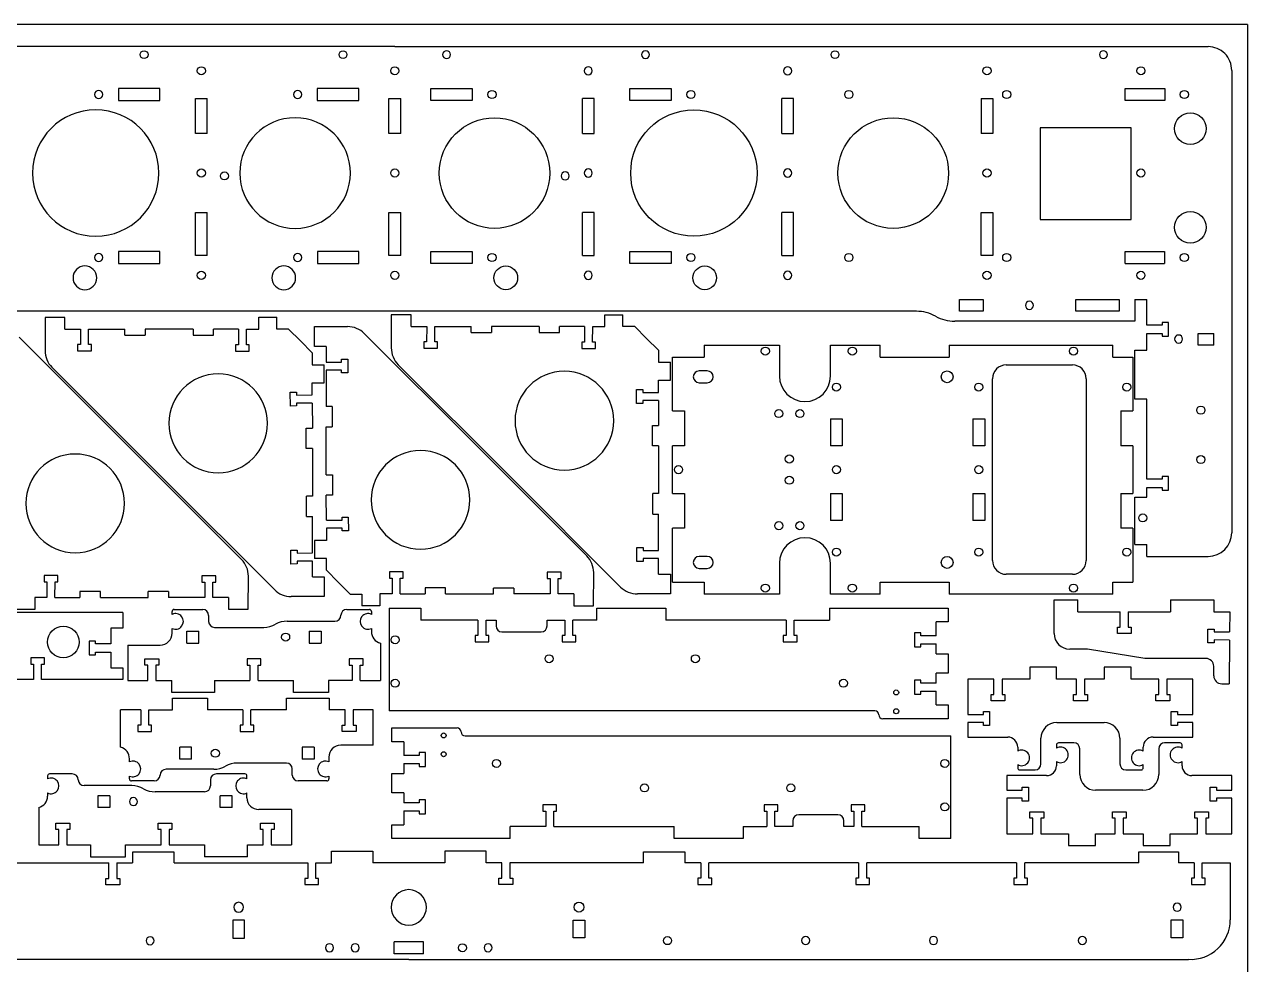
# Model space of a CAD drawing. Header units: millimetres. Extents: x -2 to 1014, y -223 to 1352.
# Drawn here: x 394 to 1014, y 63 to 539 of the extents above; entities that cross this region are included whole.
import ezdxf

# ---------------------------------------------------------------- set-up
doc = ezdxf.new("R2010")
doc.units = ezdxf.units.MM
doc.layers.get('0').update_dxf_attribs({"lineweight": 0})

msp = doc.modelspace()

# ---------------------------------------------------------------- linework, layer by layer
at = {"color": 7, "lineweight": -3}
for p, q in [((1013.76, 539.28), (-2.24, 539.28)), ((1013.76, 539.28), (1013.76, -223.22)), ((581.75, 528.05), (169.76, 528.05)), ((581.75, 528.05), (993.74, 528.05)), ((1005.74, 516.05), (1005.74, 281.93)), ((441.72, 506.82), (441.72, 500.82)), ((462.74, 506.82), (441.72, 506.82)), ((462.74, 500.82), (462.74, 506.82)), ((542.5, 506.82), (542.5, 500.82)), ((563.52, 506.82), (542.5, 506.82)), ((563.52, 500.82), (563.52, 506.82)), ((599.98, 500.82), (599.98, 506.82)), ((599.98, 506.82), (621, 506.82)), ((621, 506.82), (621, 500.82)), ((700.76, 500.82), (700.76, 506.82)), ((700.76, 506.82), (721.78, 506.82)), ((721.78, 506.82), (721.78, 500.82)), ((951.78, 500.82), (951.78, 506.82)), ((951.78, 506.82), (971.78, 506.82)), ((971.78, 506.82), (971.78, 500.82)), ((441.72, 500.82), (462.74, 500.82)), ((480.74, 501.77), (486.74, 501.77)), ((480.74, 484.1), (480.74, 501.77)), ((486.74, 484.1), (486.74, 501.77)), ((542.5, 500.82), (563.52, 500.82)), ((578.75, 484.1), (578.75, 501.77)), ((578.75, 501.77), (584.75, 501.77)), ((584.75, 484.1), (584.75, 501.77)), ((621, 500.82), (599.98, 500.82)), ((676.76, 484.1), (676.76, 501.77)), ((682.76, 501.77), (676.76, 501.77)), ((682.76, 484.1), (682.76, 501.77)), ((721.78, 500.82), (700.76, 500.82)), ((783.76, 501.77), (777.76, 501.77)), ((777.76, 484.1), (777.76, 501.77)), ((783.76, 484.1), (783.76, 501.77)), ((878.76, 501.77), (884.76, 501.77)), ((878.76, 501.77), (878.76, 484.1)), ((884.76, 501.77), (884.76, 484.1)), ((971.78, 500.82), (951.78, 500.82)), ((486.74, 484.1), (480.74, 484.1)), ((584.75, 484.1), (578.75, 484.1)), ((676.76, 484.1), (682.76, 484.1)), ((777.76, 484.1), (783.76, 484.1)), ((884.76, 484.1), (878.76, 484.1)), ((908.74, 486.86), (908.74, 440.56)), ((954.74, 486.86), (908.74, 486.86)), ((954.74, 440.56), (954.74, 486.86)), ((480.74, 422.33), (480.74, 444)), ((480.74, 444), (486.74, 444)), ((486.74, 422.33), (486.74, 444)), ((578.75, 422.33), (578.75, 444)), ((578.75, 444), (584.75, 444)), ((584.75, 422.33), (584.75, 444)), ((676.76, 422.33), (676.76, 444)), ((682.76, 444), (676.76, 444)), ((682.76, 422.33), (682.76, 444)), ((777.76, 422.33), (777.76, 444)), ((783.76, 444), (777.76, 444)), ((783.76, 422.33), (783.76, 444)), ((878.76, 422.33), (878.76, 444)), ((878.76, 444), (884.76, 444)), ((884.76, 444), (884.76, 422.33)), ((908.74, 440.56), (954.74, 440.56)), ((441.79, 424.28), (441.79, 418.28)), ((462.74, 424.28), (441.79, 424.28)), ((462.74, 418.28), (462.74, 424.28)), ((486.74, 422.33), (480.74, 422.33)), ((542.57, 424.28), (542.57, 418.28)), ((563.52, 424.28), (542.57, 424.28)), ((563.52, 418.28), (563.52, 424.28)), ((584.75, 422.33), (578.75, 422.33)), ((599.98, 418.28), (599.98, 424.28)), ((599.98, 424.28), (620.93, 424.28)), ((620.93, 424.28), (620.93, 418.28)), ((676.76, 422.33), (682.76, 422.33)), ((700.76, 418.28), (700.76, 424.28)), ((700.76, 424.28), (721.71, 424.28)), ((721.71, 424.28), (721.71, 418.28)), ((777.76, 422.33), (783.76, 422.33)), ((884.76, 422.33), (878.76, 422.33)), ((951.71, 418.28), (951.71, 424.28)), ((951.71, 424.28), (971.71, 424.28)), ((971.71, 424.28), (971.71, 418.28)), ((441.79, 418.28), (462.74, 418.28)), ((542.57, 418.28), (563.52, 418.28)), ((620.93, 418.28), (599.98, 418.28)), ((721.71, 418.28), (700.76, 418.28)), ((951.71, 418.28), (971.71, 418.28)), ((867.76, 394.05), (867.76, 400.05)), ((867.76, 400.05), (879.76, 400.05)), ((879.76, 400.05), (879.76, 394.05)), ((926.79, 394.05), (926.79, 400.05)), ((926.79, 400.05), (948.79, 400.05)), ((948.79, 400.05), (948.79, 394.05)), ((956.74, 400.05), (956.74, 389.05)), ((956.74, 400.05), (962.74, 400.05)), ((962.74, 386.98), (962.74, 400.05)), ((846.02, 394.05), (317.48, 394.05)), ((404.58, 390.97), (404.55, 374.2)), ((414.58, 390.97), (404.58, 390.97)), ((414.58, 384.97), (414.58, 390.97)), ((512.8, 391), (521.95, 391)), ((512.8, 385), (512.8, 391)), ((521.95, 385), (521.95, 391)), ((579.97, 392.29), (579.94, 375.52)), ((589.97, 392.29), (579.97, 392.29)), ((589.97, 386.29), (589.97, 392.29)), ((688.19, 392.32), (697.34, 392.33)), ((688.19, 386.32), (688.19, 392.32)), ((697.34, 386.33), (697.34, 392.33)), ((879.76, 394.05), (867.76, 394.05)), ((948.79, 394.05), (926.79, 394.05)), ((414.58, 384.97), (422.52, 384.97)), ((422.52, 384.97), (422.5, 377.21)), ((426.59, 377.21), (426.61, 384.97)), ((426.61, 384.97), (445.03, 384.98)), ((445.03, 381.98), (445.03, 384.98)), ((479.53, 384.99), (455.35, 384.98)), ((455.35, 384.98), (455.35, 381.98)), ((479.53, 384.99), (479.53, 381.92)), ((502.52, 385), (489.85, 384.99)), ((489.85, 381.92), (489.85, 384.99)), ((502.52, 385), (502.5, 377.05)), ((506.59, 377.05), (506.61, 385)), ((506.61, 385), (512.8, 385)), ((527.95, 385), (521.95, 385)), ((527.95, 385), (533.95, 379.01)), ((541.01, 386.27), (557.78, 386.31)), ((541.02, 376.27), (541.01, 386.27)), ((589.97, 386.29), (597.91, 386.3)), ((597.91, 386.3), (597.89, 378.53)), ((601.98, 378.54), (602, 386.3)), ((602, 386.3), (620.42, 386.3)), ((620.42, 383.3), (620.42, 386.3)), ((654.92, 386.31), (630.74, 386.31)), ((630.74, 386.31), (630.74, 383.31)), ((654.92, 386.31), (654.92, 383.24)), ((677.91, 386.32), (665.24, 386.32)), ((665.24, 383.25), (665.24, 386.32)), ((677.91, 386.32), (677.89, 378.37)), ((681.98, 378.38), (682, 386.32)), ((682, 386.32), (688.19, 386.32)), ((703.34, 386.33), (697.34, 386.33)), ((703.34, 386.33), (709.34, 380.33)), ((956.74, 389.05), (865.39, 389.05)), ((970.54, 386.98), (962.74, 386.98)), ((970.54, 388.43), (970.54, 386.98)), ((973.74, 388.43), (970.54, 388.43)), ((973.74, 381.43), (973.74, 388.43)), ((391.37, 381.01), (447.71, 324.72)), ((445.03, 381.98), (455.35, 381.98)), ((479.53, 381.92), (489.85, 381.92)), ((539.96, 373.01), (533.95, 379.01)), ((566.3, 382.8), (622.64, 326.52)), ((596.44, 378.53), (596.43, 375.33)), ((597.89, 378.53), (596.44, 378.53)), ((603.43, 378.54), (601.98, 378.54)), ((603.43, 375.34), (603.43, 378.54)), ((620.42, 383.3), (630.74, 383.31)), ((654.92, 383.24), (665.24, 383.25)), ((676.44, 378.38), (676.43, 375.18)), ((677.89, 378.37), (676.44, 378.38)), ((683.43, 378.38), (681.98, 378.38)), ((683.43, 375.18), (683.43, 378.38)), ((715.35, 374.33), (709.34, 380.33)), ((962.74, 382.88), (970.54, 382.88)), ((962.74, 374.38), (962.74, 382.88)), ((970.54, 382.88), (970.54, 381.43)), ((970.54, 381.43), (973.74, 381.43)), ((988.74, 382.88), (996.74, 382.88)), ((988.74, 376.88), (988.74, 382.88)), ((996.74, 376.88), (996.74, 382.88)), ((421.05, 377.21), (421.04, 374.01)), ((421.04, 374.01), (428.04, 374.01)), ((422.5, 377.21), (421.05, 377.21)), ((428.04, 377.21), (426.59, 377.21)), ((428.04, 374.01), (428.04, 377.21)), ((501.05, 377.05), (501.04, 373.85)), ((501.04, 373.85), (508.04, 373.85)), ((502.5, 377.05), (501.05, 377.05)), ((508.04, 377.05), (506.59, 377.05)), ((508.04, 373.85), (508.04, 377.05)), ((539.96, 373.01), (539.96, 367.01)), ((547.02, 376.27), (541.02, 376.27)), ((547.02, 376.27), (547.02, 368.33)), ((596.43, 375.33), (603.43, 375.34)), ((676.43, 375.18), (683.43, 375.18)), ((715.35, 374.33), (715.35, 368.34)), ((738.47, 376.88), (776.6, 376.88)), ((738.47, 376.88), (738.47, 370.88)), ((776.6, 376.88), (776.6, 361.28)), ((802.47, 376.88), (827.58, 376.88)), ((802.47, 361.28), (802.47, 376.88)), ((827.58, 370.88), (827.58, 376.88)), ((862.54, 376.88), (945.59, 376.88)), ((862.54, 376.88), (862.54, 370.88)), ((945.59, 370.88), (945.59, 376.88)), ((956.74, 374.38), (962.74, 374.38)), ((956.74, 349.48), (956.74, 374.38)), ((996.74, 376.88), (988.74, 376.88)), ((408.06, 365.69), (464.4, 309.39)), ((539.96, 367.01), (545.96, 367.01)), ((545.97, 357.86), (545.96, 367.01)), ((547.02, 368.33), (554.79, 368.35)), ((554.78, 369.8), (557.98, 369.81)), ((554.79, 368.35), (554.78, 369.8)), ((557.98, 369.81), (557.99, 362.81)), ((583.45, 367.01), (639.79, 310.71)), ((715.35, 368.34), (721.35, 368.34)), ((721.36, 359.19), (721.35, 368.34)), ((722.47, 370.88), (738.47, 370.88)), ((722.47, 343.6), (722.47, 370.88)), ((827.58, 370.88), (862.54, 370.88)), ((891.53, 366.88), (925.03, 366.88)), ((945.59, 370.88), (955.59, 370.88)), ((955.59, 370.88), (955.59, 343.6)), ((554.79, 364.26), (547.03, 364.24)), ((547.03, 364.24), (547.04, 345.82)), ((554.79, 362.81), (554.79, 364.26)), ((557.99, 362.81), (554.79, 362.81)), ((740.03, 363.88), (735.97, 363.88)), ((884.53, 267.88), (884.53, 359.88)), ((932.03, 359.88), (932.03, 267.88)), ((539.97, 357.86), (545.97, 357.86)), ((539.97, 351.67), (539.97, 357.86)), ((704.21, 354.42), (707.41, 354.42)), ((704.22, 347.42), (704.21, 354.42)), ((707.41, 354.42), (707.42, 352.97)), ((715.36, 359.18), (721.36, 359.19)), ((715.36, 352.99), (715.36, 359.18)), ((735.97, 357.88), (740.03, 357.88)), ((528.82, 353.09), (532.02, 353.09)), ((528.83, 346.09), (528.82, 353.09)), ((532.02, 353.09), (532.03, 351.64)), ((539.97, 347.57), (532.02, 347.55)), ((532.02, 347.55), (532.03, 346.1)), ((532.03, 351.64), (539.97, 351.67)), ((539.97, 347.57), (539.98, 334.91)), ((707.42, 347.43), (704.22, 347.42)), ((715.36, 348.9), (707.41, 348.88)), ((707.41, 348.88), (707.42, 347.43)), ((707.42, 352.97), (715.36, 352.99)), ((715.36, 348.9), (715.37, 336.24)), ((962.74, 349.48), (956.74, 349.48)), ((962.74, 308.98), (962.74, 349.48)), ((532.03, 346.1), (528.83, 346.09)), ((550.04, 345.82), (547.04, 345.82)), ((550.04, 345.82), (550.04, 335.5)), ((722.47, 343.6), (728.47, 343.6)), ((728.47, 343.6), (728.47, 325.93)), ((949.59, 343.6), (949.59, 325.93)), ((949.59, 343.6), (955.59, 343.6)), ((536.91, 334.91), (539.98, 334.91)), ((536.91, 324.59), (536.91, 334.91)), ((547.06, 311.32), (547.04, 335.5)), ((547.04, 335.5), (550.04, 335.5)), ((712.3, 336.23), (715.37, 336.24)), ((712.3, 325.91), (712.3, 336.23)), ((802.47, 339.6), (802.47, 325.93)), ((802.47, 339.6), (808.47, 339.6)), ((808.47, 339.6), (808.47, 325.93)), ((874.59, 339.6), (874.59, 325.93)), ((874.59, 339.6), (880.59, 339.6)), ((880.59, 339.6), (880.59, 325.93)), ((504.05, 268.43), (447.71, 324.72)), ((539.98, 324.59), (536.91, 324.59)), ((539.98, 324.59), (540, 300.41)), ((678.98, 270.22), (622.64, 326.52)), ((715.37, 325.91), (712.3, 325.91)), ((715.37, 325.91), (715.39, 301.74)), ((728.47, 325.93), (722.47, 325.93)), ((722.47, 301.83), (722.47, 325.93)), ((808.47, 325.93), (802.47, 325.93)), ((880.59, 325.93), (874.59, 325.93)), ((955.59, 325.93), (949.59, 325.93)), ((955.59, 325.93), (955.59, 301.83)), ((547.06, 311.32), (550.13, 311.32)), ((550.13, 311.32), (550.13, 301)), ((696.13, 254.43), (639.79, 310.71)), ((970.54, 310.43), (970.54, 308.98)), ((973.74, 310.43), (970.54, 310.43)), ((973.74, 303.43), (973.74, 310.43)), ((520.74, 253.1), (464.4, 309.39)), ((970.54, 308.98), (962.74, 308.98)), ((962.74, 304.88), (970.54, 304.88)), ((962.74, 299.93), (962.74, 304.88)), ((970.54, 304.88), (970.54, 303.43)), ((540, 300.41), (537, 300.41)), ((537, 290.09), (537, 300.41)), ((547.07, 288.33), (547.06, 301)), ((550.13, 301), (547.06, 301)), ((715.39, 301.74), (712.39, 301.73)), ((712.39, 291.41), (712.39, 301.73)), ((722.47, 301.83), (728.47, 301.83)), ((728.47, 301.83), (728.47, 284.16)), ((802.47, 301.83), (802.47, 288.16)), ((802.47, 301.83), (808.47, 301.83)), ((808.47, 301.83), (808.47, 288.16)), ((874.59, 301.83), (874.59, 288.16)), ((874.59, 301.83), (880.59, 301.83)), ((880.59, 301.83), (880.59, 288.16)), ((949.59, 301.83), (949.59, 284.16)), ((949.59, 301.83), (955.59, 301.83)), ((956.74, 299.93), (962.74, 299.93)), ((956.74, 275.93), (956.74, 299.93)), ((970.54, 303.43), (973.74, 303.43)), ((712.39, 291.41), (715.39, 291.41)), ((715.4, 272.99), (715.39, 291.41)), ((537, 290.09), (540, 290.09)), ((540.01, 271.67), (540, 290.09)), ((547.07, 288.33), (555.02, 288.36)), ((555.01, 289.81), (558.21, 289.81)), ((555.02, 288.36), (555.01, 289.81)), ((558.21, 289.81), (558.22, 282.81)), ((808.47, 288.16), (802.47, 288.16)), ((880.59, 288.16), (874.59, 288.16)), ((555.02, 284.26), (547.07, 284.24)), ((547.07, 284.24), (547.07, 278.05)), ((555.02, 282.81), (555.02, 284.26)), ((558.22, 282.81), (555.02, 282.81)), ((728.47, 284.16), (722.47, 284.16)), ((722.47, 256.88), (722.47, 284.16)), ((955.59, 284.16), (949.59, 284.16)), ((955.59, 284.16), (955.59, 256.88)), ((529.05, 273.09), (532.25, 273.09)), ((529.06, 266.09), (529.05, 273.09)), ((532.25, 273.09), (532.25, 271.64)), ((541.07, 278.05), (541.08, 268.89)), ((547.07, 278.05), (541.07, 278.05)), ((704.44, 274.42), (707.64, 274.42)), ((704.45, 267.42), (704.44, 274.42)), ((707.64, 274.42), (707.64, 272.97)), ((707.64, 272.97), (715.4, 272.99)), ((956.74, 275.93), (962.74, 275.93)), ((962.74, 269.93), (962.74, 275.93)), ((532.25, 271.64), (540.01, 271.67)), ((540.02, 267.57), (532.25, 267.55)), ((532.25, 267.55), (532.26, 266.1)), ((540.02, 259.64), (540.02, 267.57)), ((547.08, 268.9), (541.08, 268.89)), ((547.08, 262.9), (547.08, 268.9)), ((707.65, 267.43), (704.45, 267.42)), ((715.41, 268.9), (707.64, 268.88)), ((707.64, 268.88), (707.65, 267.43)), ((715.41, 260.96), (715.41, 268.9)), ((740.03, 269.88), (735.97, 269.88)), ((776.6, 266.48), (776.6, 250.88)), ((802.47, 250.88), (802.47, 266.48)), ((962.74, 269.93), (993.74, 269.93)), ((404.07, 260.26), (404.07, 257.06)), ((411.07, 260.26), (404.07, 260.26)), ((411.06, 257.06), (411.07, 260.26)), ((532.26, 266.1), (529.06, 266.09)), ((547.08, 262.9), (553.09, 256.9)), ((579, 262.05), (579, 258.85)), ((586, 262.05), (579, 262.05)), ((585.99, 258.85), (586, 262.05)), ((666, 261.9), (659, 261.89)), ((659, 261.89), (659, 258.69)), ((665.99, 258.7), (666, 261.9)), ((682.46, 244.94), (682.5, 261.71)), ((715.41, 260.96), (721.41, 260.97)), ((721.41, 260.97), (721.42, 250.97)), ((735.97, 263.88), (740.03, 263.88)), ((925.03, 260.88), (891.53, 260.88)), ((404.07, 257.06), (405.52, 257.06)), ((405.52, 257.06), (405.5, 249.11)), ((409.59, 249.12), (409.61, 257.06)), ((409.61, 257.06), (411.06, 257.06)), ((484.07, 260.1), (484.07, 256.9)), ((491.07, 260.1), (484.07, 260.1)), ((484.07, 256.9), (485.52, 256.9)), ((485.52, 256.9), (485.5, 249.14)), ((489.59, 249.14), (489.61, 256.9)), ((489.61, 256.9), (491.06, 256.9)), ((491.06, 256.9), (491.07, 260.1)), ((507.53, 243.15), (507.57, 259.91)), ((540.02, 259.64), (546.02, 259.64)), ((546.02, 259.64), (546.03, 249.64)), ((559.09, 250.9), (553.09, 256.9)), ((579, 258.85), (580.45, 258.85)), ((580.45, 258.85), (580.43, 250.91)), ((584.52, 250.91), (584.54, 258.86)), ((584.54, 258.86), (585.99, 258.85)), ((659, 258.69), (660.45, 258.7)), ((660.45, 258.7), (660.43, 250.93)), ((664.52, 250.93), (664.54, 258.7)), ((664.54, 258.7), (665.99, 258.7)), ((722.47, 256.88), (738.47, 256.88)), ((738.47, 256.88), (738.47, 250.88)), ((827.58, 250.88), (827.58, 256.88)), ((827.58, 256.88), (862.54, 256.88)), ((862.54, 256.88), (862.54, 250.88)), ((945.59, 250.88), (945.59, 256.88)), ((945.59, 256.88), (955.59, 256.88)), ((399.31, 249.11), (399.31, 243.11)), ((405.5, 249.11), (399.31, 249.11)), ((409.59, 249.12), (422.26, 249.12)), ((422.26, 252.19), (422.26, 249.12)), ((432.58, 252.19), (422.26, 252.19)), ((432.58, 249.12), (432.58, 252.19)), ((432.58, 249.12), (456.76, 249.13)), ((456.76, 249.13), (456.76, 252.13)), ((467.08, 252.13), (456.76, 252.13)), ((467.08, 252.13), (467.08, 249.13)), ((485.5, 249.14), (467.08, 249.13)), ((497.53, 249.14), (489.59, 249.14)), ((497.53, 249.14), (497.53, 243.14)), ((546.03, 249.64), (529.26, 249.59)), ((559.09, 250.9), (565.09, 250.9)), ((565.09, 250.9), (565.09, 244.9)), ((574.24, 250.91), (574.24, 244.91)), ((580.43, 250.91), (574.24, 250.91)), ((584.52, 250.91), (597.19, 250.91)), ((607.51, 253.99), (597.19, 253.98)), ((597.19, 253.98), (597.19, 250.91)), ((607.51, 250.92), (607.51, 253.99)), ((607.51, 250.92), (631.69, 250.92)), ((642.01, 253.93), (631.69, 253.92)), ((631.69, 250.92), (631.69, 253.92)), ((642.01, 253.93), (642.01, 250.93)), ((660.43, 250.93), (642.01, 250.93)), ((672.46, 250.94), (664.52, 250.93)), ((672.46, 250.94), (672.46, 244.94)), ((721.42, 250.97), (704.65, 250.92)), ((776.6, 250.88), (738.47, 250.88)), ((827.58, 250.88), (802.47, 250.88)), ((945.59, 250.88), (862.54, 250.88)), ((915.73, 247.87), (927.73, 247.87)), ((915.73, 230.94), (915.73, 247.87)), ((927.73, 241.87), (927.73, 247.87)), ((974.76, 247.87), (996.76, 247.87)), ((974.76, 247.87), (974.76, 241.87)), ((996.76, 247.87), (996.76, 241.87)), ((399.31, 243.11), (390.16, 243.11)), ((468.94, 240.6), (468.94, 242.09)), ((469.94, 243.09), (484.44, 243.09)), ((497.53, 243.14), (507.53, 243.15)), ((557.44, 243.09), (568.94, 243.09)), ((574.24, 244.91), (565.09, 244.9)), ((569.94, 242.09), (569.94, 240.6)), ((578.91, 243.72), (594.91, 243.72)), ((578.91, 243.72), (578.91, 191.76)), ((594.91, 243.72), (594.91, 237.72)), ((672.46, 244.94), (682.46, 244.94)), ((684.02, 243.72), (718.98, 243.72)), ((684.02, 237.72), (684.02, 243.72)), ((718.98, 243.72), (718.98, 237.72)), ((802.03, 243.72), (862.03, 243.72)), ((802.03, 243.72), (802.03, 237.72)), ((862.03, 243.72), (862.03, 236.74)), ((927.73, 241.87), (949.25, 241.87)), ((949.25, 234.07), (949.25, 241.87)), ((953.35, 241.87), (974.76, 241.87)), ((953.35, 241.87), (953.35, 234.07)), ((996.76, 241.87), (1004.76, 241.87)), ((1004.76, 241.87), (1004.7, 231.68)), ((443.9, 241.56), (357.68, 241.56)), ((443.9, 241.56), (443.9, 233.56)), ((487.44, 240.09), (487.44, 237.02)), ((527.26, 237.16), (551.44, 237.16)), ((623.86, 237.72), (594.91, 237.72)), ((623.86, 237.72), (623.86, 229.92)), ((627.96, 237.72), (633.04, 237.72)), ((627.96, 229.92), (627.96, 237.72)), ((633.04, 237.72), (633.04, 234.72)), ((658.91, 234.72), (658.91, 237.72)), ((658.91, 237.72), (667.92, 237.72)), ((667.92, 237.72), (667.92, 229.92)), ((684.02, 237.72), (672.02, 237.72)), ((672.02, 229.92), (672.02, 237.72)), ((779.98, 237.72), (718.98, 237.72)), ((779.98, 237.72), (779.98, 229.92)), ((784.08, 237.72), (802.03, 237.72)), ((784.08, 229.92), (784.08, 237.72)), ((856.03, 229.77), (856.03, 236.74)), ((862.03, 236.74), (856.03, 236.74)), ((437.89, 233.56), (437.89, 225.62)), ((443.9, 233.56), (437.89, 233.56)), ((468.94, 231.02), (468.94, 233.45)), ((476.44, 226.02), (476.44, 232.02)), ((476.44, 232.02), (482.44, 232.02)), ((482.44, 226.02), (482.44, 232.02)), ((490.44, 234.02), (515.39, 234.02)), ((538.44, 232.02), (538.44, 226.02)), ((538.44, 232.02), (544.44, 232.02)), ((544.44, 232.02), (544.44, 226.02)), ((569.94, 233.45), (569.94, 231.83)), ((622.41, 229.92), (622.41, 226.72)), ((623.86, 229.92), (622.41, 229.92)), ((629.41, 229.92), (627.96, 229.92)), ((629.41, 226.72), (629.41, 229.92)), ((636.04, 231.72), (655.91, 231.72)), ((666.47, 229.92), (666.47, 226.72)), ((667.92, 229.92), (666.47, 229.92)), ((673.47, 229.92), (672.02, 229.92)), ((673.47, 226.72), (673.47, 229.92)), ((778.53, 229.92), (778.53, 226.72)), ((779.98, 229.92), (778.53, 229.92)), ((785.53, 229.92), (784.08, 229.92)), ((785.53, 226.72), (785.53, 229.92)), ((845.03, 231.22), (845.03, 224.22)), ((848.23, 231.22), (845.03, 231.22)), ((848.23, 229.77), (848.23, 231.22)), ((856.03, 229.77), (848.23, 229.77)), ((947.8, 230.87), (947.8, 234.07)), ((947.8, 234.07), (949.25, 234.07)), ((954.8, 230.87), (947.8, 230.87)), ((953.35, 234.07), (954.8, 234.07)), ((954.8, 234.07), (954.8, 230.87)), ((993.7, 226.18), (993.7, 233.18)), ((993.7, 233.18), (996.9, 233.18)), ((996.9, 233.18), (996.9, 231.73)), ((996.9, 231.73), (1004.7, 231.68)), ((426.9, 227.07), (426.9, 220.07)), ((430.1, 227.07), (426.9, 227.07)), ((430.1, 225.62), (430.1, 227.07)), ((437.89, 225.62), (430.1, 225.62)), ((446.44, 225.02), (462.94, 225.02)), ((446.44, 225.02), (446.44, 207.09)), ((476.44, 226.02), (482.44, 226.02)), ((538.44, 226.02), (544.44, 226.02)), ((574.44, 226.02), (574.44, 207.09)), ((622.41, 226.72), (629.41, 226.72)), ((666.47, 226.72), (673.47, 226.72)), ((778.53, 226.72), (785.53, 226.72)), ((845.03, 224.22), (848.23, 224.22)), ((848.23, 225.67), (856.03, 225.67)), ((848.23, 224.22), (848.23, 225.67)), ((856.03, 220.67), (856.03, 225.67)), ((996.9, 226.18), (993.7, 226.18)), ((1004.67, 227.58), (996.9, 227.63)), ((996.9, 227.63), (996.9, 226.18)), ((1004.67, 227.58), (1004.53, 205.49)), ((397.29, 218.59), (397.29, 215.39)), ((404.29, 218.59), (397.29, 218.59)), ((404.29, 215.39), (404.29, 218.59)), ((426.9, 220.07), (430.1, 220.07)), ((430.1, 221.52), (437.89, 221.52)), ((430.1, 220.07), (430.1, 221.52)), ((437.89, 221.52), (437.89, 213.59)), ((455.17, 214.89), (455.17, 218.09)), ((455.17, 218.09), (462.17, 218.09)), ((462.17, 218.09), (462.17, 214.89)), ((506.94, 218.09), (506.94, 214.89)), ((513.94, 218.09), (506.94, 218.09)), ((513.94, 214.89), (513.94, 218.09)), ((558.71, 218.09), (558.71, 214.89)), ((565.71, 218.09), (558.71, 218.09)), ((565.71, 214.89), (565.71, 218.09)), ((856.03, 220.67), (862.03, 220.67)), ((862.03, 220.67), (862.03, 210.81)), ((932.68, 222.94), (923.73, 222.94)), ((961.73, 218.28), (932.68, 222.94)), ((992.67, 218.28), (961.73, 218.28)), ((397.29, 215.39), (398.74, 215.39)), ((398.74, 215.39), (398.74, 207.59)), ((402.84, 215.39), (404.29, 215.39)), ((402.84, 207.59), (402.84, 215.39)), ((437.89, 213.59), (443.9, 213.59)), ((443.9, 213.59), (443.9, 207.59)), ((456.62, 214.89), (455.17, 214.89)), ((456.62, 207.09), (456.62, 214.89)), ((462.17, 214.89), (460.72, 214.89)), ((460.72, 214.89), (460.72, 207.09)), ((506.94, 214.89), (508.39, 214.89)), ((508.39, 214.89), (508.39, 207.09)), ((512.49, 214.89), (513.94, 214.89)), ((512.49, 207.09), (512.49, 214.89)), ((558.71, 214.89), (560.16, 214.89)), ((560.16, 214.89), (560.16, 207.09)), ((564.26, 214.89), (565.71, 214.89)), ((564.26, 207.09), (564.26, 214.89)), ((856.03, 205.81), (856.03, 210.81)), ((862.03, 210.81), (856.03, 210.81)), ((917.06, 213.86), (903.39, 213.86)), ((903.39, 213.86), (903.39, 207.86)), ((917.06, 207.86), (917.06, 213.86)), ((954.83, 213.86), (941.16, 213.86)), ((941.16, 213.86), (941.16, 207.86)), ((954.83, 207.86), (954.83, 213.86)), ((996.67, 209.49), (996.67, 214.28)), ((398.74, 207.59), (380.69, 207.59)), ((443.9, 207.59), (402.84, 207.59)), ((446.44, 207.09), (456.62, 207.09)), ((460.72, 207.09), (468.72, 207.09)), ((468.72, 201.09), (468.72, 207.09)), ((490.39, 207.09), (490.39, 201.09)), ((490.39, 207.09), (508.39, 207.09)), ((512.49, 207.09), (530.49, 207.09)), ((530.49, 201.09), (530.49, 207.09)), ((548.16, 207.09), (548.16, 201.09)), ((560.16, 207.09), (548.16, 207.09)), ((564.26, 207.09), (574.44, 207.09)), ((845.03, 207.26), (845.03, 200.26)), ((848.23, 207.26), (845.03, 207.26)), ((848.23, 205.81), (848.23, 207.26)), ((856.03, 205.81), (848.23, 205.81)), ((885.29, 207.86), (872.11, 207.86)), ((872.11, 207.86), (872.11, 189.91)), ((885.29, 200.06), (885.29, 207.86)), ((903.39, 207.86), (889.39, 207.86)), ((889.39, 207.86), (889.39, 200.06)), ((927.06, 207.86), (917.06, 207.86)), ((927.06, 200.06), (927.06, 207.86)), ((941.16, 207.86), (931.16, 207.86)), ((931.16, 207.86), (931.16, 200.06)), ((968.83, 207.86), (954.83, 207.86)), ((968.83, 200.06), (968.83, 207.86)), ((986.11, 207.86), (972.93, 207.86)), ((972.93, 207.86), (972.93, 200.06)), ((986.11, 189.91), (986.11, 207.86)), ((1000.67, 205.49), (1004.53, 205.49)), ((490.39, 201.09), (468.72, 201.09)), ((548.16, 201.09), (530.49, 201.09)), ((845.03, 200.26), (848.23, 200.26)), ((848.23, 201.71), (856.03, 201.71)), ((848.23, 200.26), (848.23, 201.71)), ((856.03, 194.74), (856.03, 201.71)), ((883.84, 196.86), (883.84, 200.06)), ((883.84, 200.06), (885.29, 200.06)), ((889.39, 200.06), (890.84, 200.06)), ((890.84, 200.06), (890.84, 196.86)), ((925.61, 196.86), (925.61, 200.06)), ((925.61, 200.06), (927.06, 200.06)), ((931.16, 200.06), (932.61, 200.06)), ((932.61, 200.06), (932.61, 196.86)), ((967.38, 196.86), (967.38, 200.06)), ((967.38, 200.06), (968.83, 200.06)), ((972.93, 200.06), (974.38, 200.06)), ((974.38, 200.06), (974.38, 196.86)), ((453.02, 192.24), (442.84, 192.24)), ((442.84, 173.31), (442.84, 192.24)), ((453.02, 192.24), (453.02, 184.44)), ((457.12, 192.24), (469.12, 192.24)), ((457.12, 184.44), (457.12, 192.24)), ((469.12, 198.24), (486.79, 198.24)), ((469.12, 192.24), (469.12, 198.24)), ((486.79, 198.24), (486.79, 192.24)), ((504.79, 192.24), (486.79, 192.24)), ((504.79, 192.24), (504.79, 184.44)), ((526.89, 192.24), (508.89, 192.24)), ((508.89, 184.44), (508.89, 192.24)), ((526.89, 198.24), (548.56, 198.24)), ((526.89, 192.24), (526.89, 198.24)), ((548.56, 198.24), (548.56, 192.24)), ((556.56, 192.24), (548.56, 192.24)), ((556.56, 184.44), (556.56, 192.24)), ((570.84, 192.24), (560.66, 192.24)), ((560.66, 192.24), (560.66, 184.44)), ((570.84, 174.31), (570.84, 192.24)), ((856.03, 194.74), (862.03, 194.74)), ((862.03, 194.74), (862.03, 187.76)), ((890.84, 196.86), (883.84, 196.86)), ((932.61, 196.86), (925.61, 196.86)), ((974.38, 196.86), (967.38, 196.86)), ((824.96, 191.76), (578.91, 191.76)), ((862.03, 187.76), (828.96, 187.76)), ((872.11, 189.91), (879.91, 189.91)), ((879.91, 189.91), (879.91, 191.36)), ((879.91, 191.36), (883.11, 191.36)), ((883.11, 191.36), (883.11, 184.36)), ((975.11, 184.36), (975.11, 191.36)), ((975.11, 191.36), (978.31, 191.36)), ((978.31, 191.36), (978.31, 189.91)), ((978.31, 189.91), (986.11, 189.91)), ((451.57, 184.44), (451.57, 181.24)), ((453.02, 184.44), (451.57, 184.44)), ((451.57, 181.24), (458.57, 181.24)), ((458.57, 184.44), (457.12, 184.44)), ((458.57, 181.24), (458.57, 184.44)), ((503.34, 184.44), (503.34, 181.24)), ((504.79, 184.44), (503.34, 184.44)), ((503.34, 181.24), (510.34, 181.24)), ((510.34, 184.44), (508.89, 184.44)), ((510.34, 181.24), (510.34, 184.44)), ((555.11, 181.24), (555.11, 184.44)), ((555.11, 184.44), (556.56, 184.44)), ((562.11, 181.24), (555.11, 181.24)), ((560.66, 184.44), (562.11, 184.44)), ((562.11, 184.44), (562.11, 181.24)), ((580.25, 183.07), (613.32, 183.07)), ((580.25, 176.09), (580.25, 183.07)), ((879.91, 185.81), (872.11, 185.81)), ((872.11, 185.81), (872.11, 178.43)), ((879.91, 184.36), (879.91, 185.81)), ((883.11, 184.36), (879.91, 184.36)), ((917.11, 185.86), (941.11, 185.86)), ((978.31, 184.36), (975.11, 184.36)), ((986.11, 185.81), (978.31, 185.81)), ((978.31, 185.81), (978.31, 184.36)), ((986.11, 178.43), (986.11, 185.81)), ((570.84, 174.31), (554.34, 174.31)), ((586.25, 176.09), (580.25, 176.09)), ((586.25, 176.09), (586.25, 169.12)), ((617.32, 179.07), (863.37, 179.07)), ((863.37, 127.11), (863.37, 179.07)), ((872.11, 178.43), (892.31, 178.43)), ((909.11, 164.86), (909.11, 177.86)), ((916.97, 174.53), (916.97, 172.87)), ((925.77, 175.53), (917.97, 175.53)), ((949.11, 177.86), (949.11, 164.86)), ((965.91, 178.43), (986.11, 178.43)), ((979.57, 175.53), (971.77, 175.53)), ((980.57, 172.87), (980.57, 174.53)), ((447.34, 165.89), (447.34, 167.5)), ((478.84, 173.31), (472.84, 173.31)), ((472.84, 167.31), (472.84, 173.31)), ((478.84, 167.31), (472.84, 167.31)), ((478.84, 167.31), (478.84, 173.31)), ((540.84, 173.31), (534.84, 173.31)), ((534.84, 173.31), (534.84, 167.31)), ((540.84, 167.31), (534.84, 167.31)), ((540.84, 173.31), (540.84, 167.31)), ((548.34, 168.31), (548.34, 165.89)), ((594.05, 169.12), (586.25, 169.12)), ((594.05, 170.57), (594.05, 169.12)), ((597.25, 170.57), (594.05, 170.57)), ((597.25, 163.57), (597.25, 170.57)), ((897.31, 173.43), (897.31, 171.34)), ((928.77, 159.53), (928.77, 172.53)), ((960.91, 171.34), (960.91, 173.43)), ((968.77, 172.53), (968.77, 159.53)), ((490.02, 162.18), (465.84, 162.18)), ((526.84, 165.31), (501.89, 165.31)), ((529.84, 159.24), (529.84, 162.31)), ((586.25, 165.02), (594.05, 165.02)), ((586.25, 165.02), (586.25, 160.02)), ((594.05, 165.02), (594.05, 163.57)), ((594.05, 163.57), (597.25, 163.57)), ((897.31, 164.52), (897.31, 162.86)), ((898.31, 161.86), (906.11, 161.86)), ((916.97, 166.04), (916.97, 163.96)), ((952.11, 161.86), (959.91, 161.86)), ((960.91, 162.86), (960.91, 164.52)), ((980.57, 163.96), (980.57, 166.04)), ((405.86, 158.82), (405.86, 157.32)), ((418.36, 159.82), (406.86, 159.82)), ((447.34, 157.24), (447.34, 158.74)), ((459.84, 156.24), (448.34, 156.24)), ((488.36, 156.82), (488.36, 153.75)), ((505.86, 159.82), (491.36, 159.82)), ((506.86, 157.32), (506.86, 158.82)), ((547.34, 156.24), (532.84, 156.24)), ((548.34, 158.74), (548.34, 157.24)), ((580.25, 150.16), (580.25, 160.02)), ((580.25, 160.02), (586.25, 160.02)), ((911.97, 158.96), (891.77, 158.96)), ((891.77, 158.96), (891.77, 151.58)), ((1005.77, 158.96), (985.57, 158.96)), ((1005.77, 151.58), (1005.77, 158.96)), ((405.86, 150.18), (405.86, 148.56)), ((448.55, 153.89), (424.36, 153.89)), ((431.36, 148.75), (431.36, 142.75)), ((437.36, 148.75), (431.36, 148.75)), ((437.36, 148.75), (437.36, 142.75)), ((485.36, 150.75), (460.41, 150.75)), ((493.36, 142.75), (493.36, 148.75)), ((499.36, 148.75), (493.36, 148.75)), ((499.36, 142.75), (499.36, 148.75)), ((506.86, 147.75), (506.86, 150.18)), ((586.25, 150.16), (580.25, 150.16)), ((586.25, 150.16), (586.25, 145.16)), ((891.77, 151.58), (899.57, 151.58)), ((899.57, 151.58), (899.57, 153.03)), ((899.57, 153.03), (902.77, 153.03)), ((902.77, 153.03), (902.77, 146.03)), ((960.77, 151.53), (936.77, 151.53)), ((994.77, 146.03), (994.77, 153.03)), ((994.77, 153.03), (997.97, 153.03)), ((997.97, 153.03), (997.97, 151.58)), ((997.97, 151.58), (1005.77, 151.58)), ((401.36, 142.75), (401.36, 123.82)), ((437.36, 142.75), (431.36, 142.75)), ((499.36, 142.75), (493.36, 142.75)), ((594.05, 145.16), (586.25, 145.16)), ((594.05, 146.61), (594.05, 145.16)), ((597.25, 146.61), (594.05, 146.61)), ((597.25, 139.61), (597.25, 146.61)), ((656.75, 144.11), (656.75, 140.91)), ((663.75, 144.11), (656.75, 144.11)), ((663.75, 140.91), (663.75, 144.11)), ((768.81, 144.11), (768.81, 140.91)), ((775.81, 144.11), (768.81, 144.11)), ((775.81, 140.91), (775.81, 144.11)), ((812.87, 144.11), (812.87, 140.91)), ((819.87, 144.11), (812.87, 144.11)), ((819.87, 140.91), (819.87, 144.11)), ((899.57, 147.48), (891.77, 147.48)), ((891.77, 147.48), (891.77, 129.53)), ((899.57, 146.03), (899.57, 147.48)), ((902.77, 146.03), (899.57, 146.03)), ((997.97, 146.03), (994.77, 146.03)), ((1005.77, 147.48), (997.97, 147.48)), ((997.97, 147.48), (997.97, 146.03)), ((1005.77, 129.53), (1005.77, 147.48)), ((529.36, 141.75), (512.86, 141.75)), ((529.36, 141.75), (529.36, 123.82)), ((586.25, 141.06), (594.05, 141.06)), ((586.25, 141.06), (586.25, 134.09)), ((594.05, 141.06), (594.05, 139.61)), ((594.05, 139.61), (597.25, 139.61)), ((656.75, 140.91), (658.2, 140.91)), ((658.2, 140.91), (658.2, 133.11)), ((662.3, 140.91), (663.75, 140.91)), ((662.3, 133.11), (662.3, 140.91)), ((768.81, 140.91), (770.26, 140.91)), ((770.26, 140.91), (770.26, 133.11)), ((774.36, 140.91), (775.81, 140.91)), ((774.36, 133.11), (774.36, 140.91)), ((806.24, 139.11), (786.37, 139.11)), ((812.87, 140.91), (814.32, 140.91)), ((814.32, 140.91), (814.32, 133.11)), ((818.42, 140.91), (819.87, 140.91)), ((818.42, 133.11), (818.42, 140.91)), ((903.5, 137.33), (903.5, 140.53)), ((903.5, 140.53), (910.5, 140.53)), ((904.95, 137.33), (903.5, 137.33)), ((904.95, 129.53), (904.95, 137.33)), ((910.5, 137.33), (909.05, 137.33)), ((909.05, 137.33), (909.05, 129.53)), ((910.5, 140.53), (910.5, 137.33)), ((945.27, 137.33), (945.27, 140.53)), ((945.27, 140.53), (952.27, 140.53)), ((946.72, 137.33), (945.27, 137.33)), ((946.72, 129.53), (946.72, 137.33)), ((952.27, 137.33), (950.82, 137.33)), ((950.82, 137.33), (950.82, 129.53)), ((952.27, 140.53), (952.27, 137.33)), ((987.04, 137.33), (987.04, 140.53)), ((987.04, 140.53), (994.04, 140.53)), ((988.49, 137.33), (987.04, 137.33)), ((988.49, 129.53), (988.49, 137.33)), ((994.04, 137.33), (992.59, 137.33)), ((992.59, 137.33), (992.59, 129.53)), ((994.04, 140.53), (994.04, 137.33)), ((410.09, 131.62), (410.09, 134.82)), ((410.09, 134.82), (417.09, 134.82)), ((411.54, 131.62), (410.09, 131.62)), ((411.54, 123.82), (411.54, 131.62)), ((417.09, 131.62), (415.64, 131.62)), ((415.64, 131.62), (415.64, 123.82)), ((417.09, 134.82), (417.09, 131.62)), ((461.86, 131.62), (461.86, 134.82)), ((461.86, 134.82), (468.86, 134.82)), ((463.31, 131.62), (461.86, 131.62)), ((463.31, 123.82), (463.31, 131.62)), ((468.86, 131.62), (467.41, 131.62)), ((467.41, 131.62), (467.41, 123.82)), ((468.86, 134.82), (468.86, 131.62)), ((513.63, 131.62), (513.63, 134.82)), ((513.63, 134.82), (520.63, 134.82)), ((515.08, 131.62), (513.63, 131.62)), ((515.08, 123.82), (515.08, 131.62)), ((520.63, 131.62), (519.18, 131.62)), ((519.18, 131.62), (519.18, 123.82)), ((520.63, 134.82), (520.63, 131.62)), ((580.25, 134.09), (586.25, 134.09)), ((580.25, 127.11), (580.25, 134.09)), ((640.25, 127.11), (640.25, 133.11)), ((658.2, 133.11), (640.25, 133.11)), ((662.3, 133.11), (723.3, 133.11)), ((723.3, 127.11), (723.3, 133.11)), ((758.26, 133.11), (758.26, 127.11)), ((758.26, 133.11), (770.26, 133.11)), ((783.37, 133.11), (774.36, 133.11)), ((783.37, 136.11), (783.37, 133.11)), ((809.24, 133.11), (809.24, 136.11)), ((814.32, 133.11), (809.24, 133.11)), ((818.42, 133.11), (847.37, 133.11)), ((847.37, 127.11), (847.37, 133.11)), ((640.25, 127.11), (580.25, 127.11)), ((758.26, 127.11), (723.3, 127.11)), ((863.37, 127.11), (847.37, 127.11)), ((891.77, 129.53), (904.95, 129.53)), ((909.05, 129.53), (923.05, 129.53)), ((923.05, 129.53), (923.05, 123.53)), ((936.72, 123.53), (936.72, 129.53)), ((936.72, 129.53), (946.72, 129.53)), ((950.82, 129.53), (960.82, 129.53)), ((960.82, 129.53), (960.82, 123.53)), ((974.49, 123.53), (974.49, 129.53)), ((974.49, 129.53), (988.49, 129.53)), ((992.59, 129.53), (1005.77, 129.53)), ((401.36, 123.82), (411.54, 123.82)), ((415.64, 123.82), (427.64, 123.82)), ((427.64, 123.82), (427.64, 117.82)), ((427.64, 117.82), (445.31, 117.82)), ((445.31, 117.82), (445.31, 123.82)), ((445.31, 123.82), (463.31, 123.82)), ((469.9, 120.23), (448.95, 120.23)), ((448.95, 120.23), (448.95, 114.73)), ((467.41, 123.82), (485.41, 123.82)), ((469.9, 114.73), (469.9, 120.23)), ((485.41, 123.82), (485.41, 117.82)), ((507.08, 117.82), (485.41, 117.82)), ((507.08, 117.82), (507.08, 123.82)), ((507.08, 123.82), (515.08, 123.82)), ((519.18, 123.82), (529.36, 123.82)), ((549.64, 120.76), (570.66, 120.76)), ((549.64, 114.76), (549.64, 120.76)), ((570.66, 120.76), (570.66, 114.77)), ((628.05, 120.77), (607.03, 120.77)), ((607.03, 120.77), (607.03, 114.77)), ((628.05, 114.77), (628.05, 120.77)), ((707.79, 114.78), (707.79, 120.28)), ((707.79, 120.28), (728.74, 120.28)), ((728.74, 120.28), (728.74, 114.78)), ((923.05, 123.53), (936.72, 123.53)), ((958.74, 114.81), (958.74, 120.31)), ((958.74, 120.31), (978.74, 120.31)), ((960.82, 123.53), (974.49, 123.53)), ((978.74, 120.31), (978.74, 114.81)), ((360.95, 114.7), (436.85, 114.72)), ((436.85, 106.92), (436.85, 114.72)), ((440.95, 114.72), (448.95, 114.73)), ((440.95, 114.72), (440.95, 106.92)), ((469.9, 114.73), (537.61, 114.75)), ((537.61, 114.75), (537.61, 106.93)), ((541.71, 114.75), (549.64, 114.76)), ((541.71, 106.93), (541.71, 114.75)), ((607.03, 114.77), (570.66, 114.77)), ((635.99, 114.77), (628.05, 114.77)), ((635.99, 106.95), (635.99, 114.77)), ((707.79, 114.78), (640.09, 114.77)), ((640.09, 114.77), (640.09, 106.95)), ((736.74, 114.78), (728.74, 114.78)), ((736.74, 114.78), (736.74, 106.98)), ((816.74, 114.79), (740.84, 114.78)), ((740.84, 106.98), (740.84, 114.78)), ((816.74, 114.79), (816.74, 106.99)), ((896.75, 114.8), (820.84, 114.79)), ((820.84, 106.99), (820.84, 114.79)), ((896.75, 114.8), (896.75, 107)), ((958.74, 114.81), (900.85, 114.8)), ((900.85, 107), (900.85, 114.8)), ((986.74, 114.81), (978.74, 114.81)), ((986.74, 114.81), (986.74, 107.01)), ((990.84, 107.01), (990.84, 114.81)), ((990.84, 114.81), (1004.97, 114.81)), ((1004.97, 114.81), (1004.98, 85.89)), ((435.4, 103.72), (435.4, 106.92)), ((435.4, 106.92), (436.85, 106.92)), ((440.95, 106.92), (442.4, 106.92)), ((442.4, 106.92), (442.4, 103.72)), ((536.16, 106.93), (536.16, 103.73)), ((537.61, 106.93), (536.16, 106.93)), ((543.16, 106.93), (541.71, 106.93)), ((543.16, 103.73), (543.16, 106.93)), ((634.54, 106.95), (635.99, 106.95)), ((634.54, 103.75), (634.54, 106.95)), ((640.09, 106.95), (641.54, 106.95)), ((641.54, 106.95), (641.54, 103.75)), ((736.74, 106.98), (735.29, 106.98)), ((735.29, 106.98), (735.29, 103.78)), ((742.29, 106.98), (740.84, 106.98)), ((742.29, 103.78), (742.29, 106.98)), ((816.74, 106.99), (815.29, 106.99)), ((815.29, 106.99), (815.29, 103.79)), ((822.29, 106.99), (820.84, 106.99)), ((822.29, 103.79), (822.29, 106.99)), ((896.75, 107), (895.3, 107)), ((895.3, 107), (895.3, 103.8)), ((902.3, 107), (900.85, 107)), ((902.3, 103.8), (902.3, 107)), ((986.74, 107.01), (985.29, 107.01)), ((985.29, 107.01), (985.29, 103.81)), ((992.29, 107.01), (990.84, 107.01)), ((992.29, 103.81), (992.29, 107.01)), ((442.4, 103.72), (435.4, 103.72)), ((536.16, 103.73), (543.16, 103.73)), ((641.54, 103.75), (634.54, 103.75)), ((735.29, 103.78), (742.29, 103.78)), ((815.29, 103.79), (822.29, 103.79)), ((895.3, 103.8), (902.3, 103.8)), ((985.29, 103.81), (992.29, 103.81)), ((499.67, 85.75), (499.67, 76.71)), ((505.67, 85.75), (499.67, 85.75)), ((505.67, 76.71), (505.67, 85.75)), ((672.04, 85.79), (678.04, 85.79)), ((672.04, 76.75), (672.04, 85.79)), ((678.04, 85.79), (678.04, 76.75)), ((975.04, 85.91), (981.04, 85.91)), ((975.04, 76.81), (975.04, 85.91)), ((981.04, 85.91), (981.04, 76.81)), ((499.67, 76.71), (505.67, 76.71)), ((581.46, 68.77), (581.46, 74.77)), ((596.25, 74.77), (581.46, 74.77)), ((596.25, 68.77), (596.25, 74.77)), ((678.04, 76.75), (672.04, 76.75)), ((981.04, 76.81), (975.04, 76.81)), ((596.25, 68.77), (581.46, 68.77)), ((588.86, 65.77), (193.91, 65.76)), ((588.86, 65.77), (983.8, 65.92))]:
    msp.add_line(p, q, dxfattribs=at)
for centre, radius in [((454.74, 523.99), 2), ((555.52, 523.99), 2), ((804.76, 523.99), 2), ((483.74, 515.82), 2.05), ((581.75, 515.82), 2.05), ((881.76, 515.82), 2.05), ((959.74, 515.82), 2.05), ((630.98, 503.82), 2.05), ((731.76, 503.82), 2.05), ((811.76, 503.82), 2.05), ((891.76, 503.82), 2.05), ((981.76, 503.82), 2.05), ((733.26, 464.05), 32), ((632.26, 464.05), 28), ((834.26, 464.05), 28), ((984.74, 486.54), 8), ((483.74, 464.05), 2.05), ((581.75, 464.05), 2.05), ((881.76, 464.05), 2.05), ((959.74, 464.05), 2.05), ((495.45, 462.59), 2.05), ((984.74, 436.54), 8), ((630.98, 421.28), 2.05), ((731.76, 421.28), 2.05), ((811.76, 421.28), 2.05), ((891.76, 421.28), 2.05), ((981.76, 421.28), 2.05), ((637.98, 410.99), 6), ((738.76, 410.99), 6), ((483.74, 412.28), 2.05), ((581.75, 412.28), 2.05), ((881.76, 412.28), 2.05), ((959.74, 412.28), 2.05), ((769.47, 373.88), 2.05), ((813.53, 373.88), 2.05), ((925.59, 373.88), 2.05), ((861.57, 360.88), 3), ((805.47, 355.65), 2.05), ((877.59, 355.65), 2.05), ((952.59, 355.65), 2.05), ((776.29, 342.25), 2.05), ((786.99, 342.25), 2.05), ((990.11, 343.99), 2.05), ((781.64, 319.25), 2.05), ((990.11, 318.99), 2.05), ((725.47, 313.88), 2.05), ((781.64, 308.49), 2.05), ((805.47, 313.88), 2.05), ((877.59, 313.88), 2.05), ((960.69, 289.43), 2.05), ((776.29, 285.49), 2.05), ((786.99, 285.49), 2.05), ((805.47, 272.11), 2.05), ((877.59, 272.11), 2.05), ((952.59, 272.11), 2.05), ((861.57, 266.88), 3), ((769.47, 253.88), 2.05), ((813.53, 253.88), 2.05), ((925.59, 253.88), 2.05), ((413.79, 226.57), 8), ((526.44, 229.07), 2.05), ((581.91, 227.72), 2.05), ((659.91, 218.12), 2.05), ((734.03, 218.12), 2.05), ((581.91, 205.72), 2.05), ((809.03, 205.72), 2.05), ((835.77, 201.05), 1.25), ((835.77, 191.53), 1.25), ((606.5, 179.3), 1.25), ((490.84, 170.27), 2.05), ((606.5, 169.78), 1.25), ((633.25, 165.11), 2.05), ((860.37, 165.11), 2.05), ((708.25, 152.71), 2.05), ((782.37, 152.71), 2.05), ((860.37, 143.11), 2.05), ((675.04, 92.34), 2.5), ((719.92, 75.4), 2.05), ((616.03, 71.78), 2.05)]:
    msp.add_circle(centre, radius, dxfattribs=at)
at = {"color": 7, "lineweight": -3, "extrusion": (3.05311e-16, -5.91646e-31, -1)}
for centre, radius in [((-607.98, 523.99), 2), ((-708.76, 523.99), 2), ((-940.76, 523.99), 2), ((-431.74, 503.82), 2.05), ((-532.52, 503.82), 2.05), ((-430.24, 464.05), 32), ((-531.24, 464.05), 28), ((-668.05, 462.59), 2.05), ((-431.74, 421.28), 2.05), ((-532.52, 421.28), 2.05), ((-424.74, 410.99), 6), ((-525.52, 410.99), 6), ((-903.26, 397.05), 2.05), ((-978.81, 379.99), 2.05)]:
    msp.add_circle(centre, radius, dxfattribs=at)
at = {"color": 7, "lineweight": -3, "extrusion": (3.05311e-16, -1.37143e-30, -1)}
for centre in [(-679.76, 515.82), (-780.76, 515.82), (-679.76, 464.05), (-780.76, 464.05), (-679.76, 412.28), (-780.76, 412.28)]:
    msp.add_circle(centre, 2.05, dxfattribs=at)
at = {"color": 7, "lineweight": -3, "extrusion": (4.27535e-15, 5.37685e-17, -1)}
for centre in [(-492.27, 337.32), (-667.66, 338.65)]:
    msp.add_circle(centre, 25, dxfattribs=at)
at = {"color": 7, "lineweight": -3, "extrusion": (-4.27535e-15, -5.37685e-17, -1)}
for centre in [(-594.77, 298.58), (-419.84, 296.79)]:
    msp.add_circle(centre, 25, dxfattribs=at)
at = {"color": 7, "lineweight": -3, "extrusion": (1.69536e-15, 4.58542e-30, -1)}
msp.add_circle((-449.36, 145.79), 2.05, dxfattribs=at)
at = {"color": 7, "lineweight": -3, "extrusion": (3.43728e-15, 3.49148e-15, -1)}
for centre, radius in [((-502.66, 92.3), 2.5), ((-978.1, 92.3), 2.05), ((-548.68, 71.77), 2.05), ((-561.68, 71.77), 2.05), ((-629.03, 71.79), 2.05)]:
    msp.add_circle(centre, radius, dxfattribs=at)
at = {"color": 7, "lineweight": -3, "extrusion": (7.3436e-15, 3.49148e-15, -1)}
msp.add_circle((-457.79, 75.34), 2.05, dxfattribs=at)
at = {"color": 7, "lineweight": -3, "extrusion": (-4.69038e-16, 3.4899e-15, -1)}
for centre in [(-789.92, 75.43), (-854.66, 75.45), (-930.04, 75.48)]:
    msp.add_circle(centre, 2.05, dxfattribs=at)
at = {"color": 7, "lineweight": -3}
for centre, radius, start, end in [((993.74, 516.05), 12, 360, 90.00035), ((846.02, 374.05), 20, 61.04498, 90), ((865.39, 409.05), 20, 241.04498, 270), ((557.82, 374.31), 12, 45.03196, 90.1628), ((416.55, 374.18), 12, 179.88695, 225.01778), ((591.94, 375.5), 12, 179.88695, 225.01778), ((891.53, 359.88), 7, 90, 180), ((925.03, 359.88), 7, 360, 90), ((735.97, 360.88), 3, 90, 270), ((740.03, 360.88), 3, 270, 90), ((789.54, 361.28), 12.93, 180, 360), ((789.54, 266.48), 12.93, 360, 180), ((993.74, 281.93), 12, 270, 360), ((495.57, 259.94), 12, 359.88695, 45.01778), ((670.5, 261.73), 12, 359.88695, 45.01778), ((735.97, 266.88), 3, 90, 270), ((740.03, 266.88), 3, 270, 90), ((891.53, 267.88), 7, 180, 270), ((925.03, 267.88), 7, 270, 0), ((704.61, 262.92), 12, 225.03196, 270.1628), ((529.22, 261.59), 12, 225.03196, 270.1628), ((469.94, 242.09), 1, 90, 180), ((484.44, 240.09), 3, 0, 90), ((557.44, 240.09), 3, 90, 179.36337), ((568.94, 242.09), 1, 0, 90), ((470.67, 237.02), 3.97, 244.16581, 115.83419), ((490.44, 237.02), 3, 180, 270), ((515.39, 246.02), 12, 270, 299.62196), ((527.26, 225.16), 12, 90, 119.62196), ((551.44, 240.16), 3, 270, 359.36337), ((568.21, 237.02), 3.97, 64.15707, 295.84293), ((462.94, 231.02), 6, 270, 0), ((575.94, 231.83), 6, 180, 255.52249), ((636.04, 234.72), 3, 180, 270), ((655.91, 234.72), 3, 270, 0), ((923.73, 230.94), 8, 180, 270), ((992.67, 214.28), 4, 0, 90), ((1000.67, 209.49), 4, 180, 270), ((824.96, 189.76), 2, 0, 90), ((828.96, 189.76), 2, 180, 270), ((613.32, 181.07), 2, 0, 90), ((617.32, 181.07), 2, 180, 270), ((917.11, 177.86), 8, 90, 180), ((941.11, 177.86), 8, 360, 90), ((554.34, 168.31), 6, 90, 180), ((892.31, 173.43), 5, 360, 90), ((917.97, 174.53), 1, 90, 180), ((925.77, 172.53), 3, 360, 90), ((965.91, 173.43), 5, 90, 180), ((971.77, 172.53), 3, 90, 180), ((979.57, 174.53), 1, 360, 90), ((441.34, 167.5), 6, 0, 75.52249), ((899.34, 167.93), 3.97, 239.2472, 120.7528), ((919, 169.46), 3.97, 239.2472, 120.7528), ((958.88, 167.93), 3.97, 59.2472, 300.7528), ((978.54, 169.46), 3.97, 59.2472, 300.7528), ((449.07, 162.31), 3.97, 244.15707, 115.84293), ((465.84, 159.18), 3, 90, 179.36337), ((490.02, 174.18), 12, 270, 299.62196), ((501.89, 153.31), 12, 90, 119.62196), ((526.84, 162.31), 3, 0, 90), ((546.61, 162.31), 3.97, 64.16581, 295.83419), ((898.31, 162.86), 1, 180, 270), ((906.11, 164.86), 3, 270, 360), ((911.97, 163.96), 5, 270, 360), ((952.11, 164.86), 3, 180, 270), ((959.91, 162.86), 1, 270, 0), ((985.57, 163.96), 5, 180, 270), ((406.86, 158.82), 1, 90, 180), ((407.59, 153.75), 3.97, 244.15707, 115.84293), ((418.36, 156.82), 3, 0.63663, 90), ((424.36, 156.89), 3, 180.63663, 270), ((448.34, 157.24), 1, 180, 270), ((459.84, 159.24), 3, 270, 359.36337), ((491.36, 156.82), 3, 90, 180), ((505.13, 153.75), 3.97, 64.16581, 295.83419), ((505.86, 158.82), 1, 0, 90), ((532.84, 159.24), 3, 180, 270), ((547.34, 157.24), 1, 270, 0), ((936.77, 159.53), 8, 180, 270), ((960.77, 159.53), 8, 270, 360), ((448.55, 141.89), 12, 60.37804, 90), ((460.41, 162.75), 12, 240.37804, 270), ((485.36, 153.75), 3, 270, 0), ((399.86, 148.56), 6, 284.47751, 0), ((512.86, 147.75), 6, 180, 270), ((786.37, 136.11), 3, 90, 180), ((806.24, 136.11), 3, 0, 90), ((588.97, 92.2), 9, 90.7442, 269.27906), ((588.74, 92.2), 9, 270.7442, 89.27906), ((984.98, 85.89), 20, 266.63382, 0.00582)]:
    msp.add_arc(centre, radius, start, end, dxfattribs=at)

doc.saveas('drawing.dxf')
